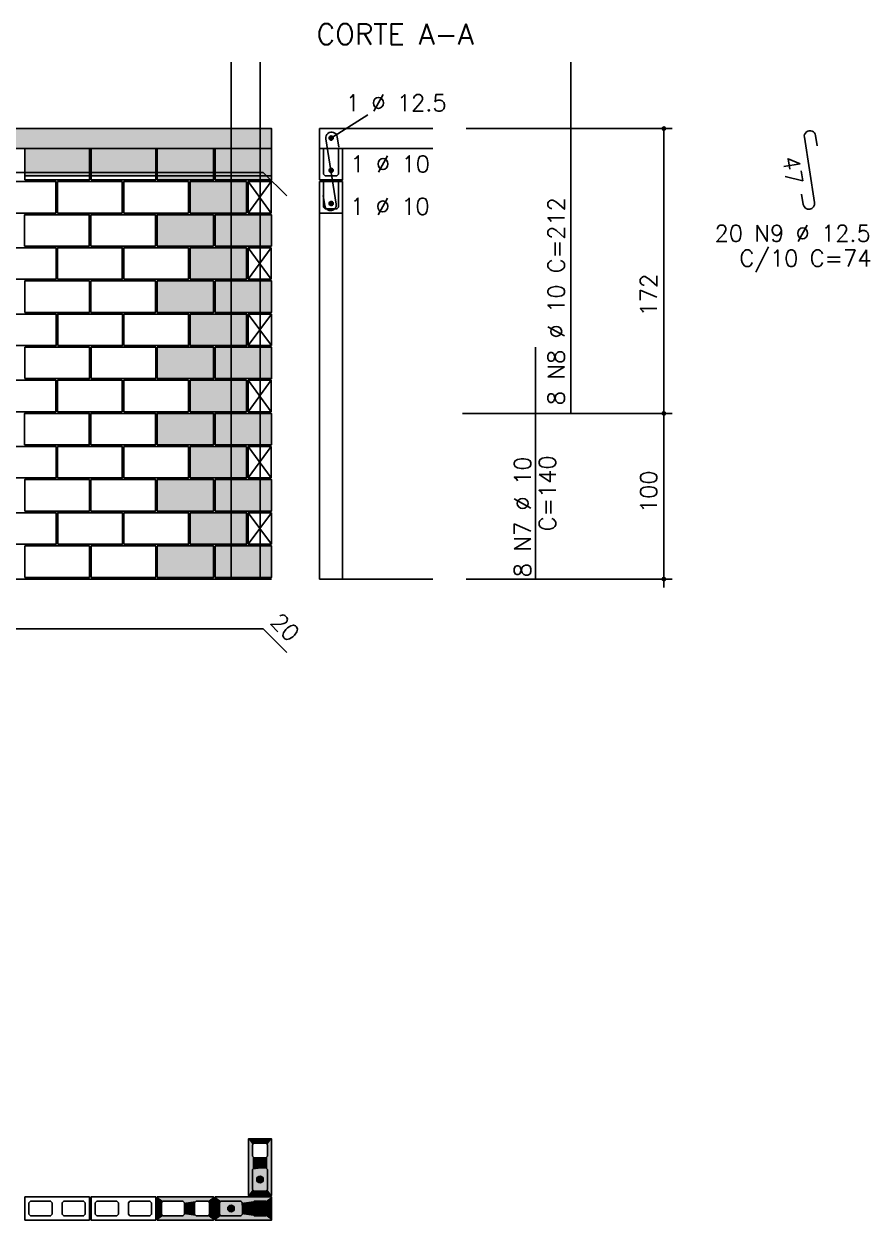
# Model space of a CAD drawing. Extents: x -2 to 121, y -2 to 61.
# Drawn here: x 80.8 to 91.02, y 21.27 to 35.72 of the extents above; entities that cross this region are included whole.
import ezdxf

# ---------------------------------------------------------------- set-up
doc = ezdxf.new("R2010")
doc.units = 0
doc.header["$MEASUREMENT"] = 0
for name, color, linetype in [('PENA_01', 1, 'CONTINUOUS'), ('PENA_02', 2, 'CONTINUOUS'), ('PENA_03', 3, 'CONTINUOUS'), ('PENA_05', 5, 'CONTINUOUS'), ('PENA_09', 254, 'CONTINUOUS'), ('PENA_11', 252, 'CONTINUOUS'), ('PENA_21', 100, 'CONTINUOUS')]:
    doc.layers.add(name, color=color, linetype=linetype)
doc.styles.get("Standard").update_dxf_attribs({"font": 'ROMANS.SHX'})

msp = doc.modelspace()

# ---------------------------------------------------------------- linework, layer by layer
at = {"layer": 'PENA_01', "linetype": 'Continuous'}
for p, q in [((84.515557, 34.341124), (84.954371, 34.618959)), ((80.811096, 33.883397), (81.591096, 33.883397)), ((81.611096, 33.883397), (82.391096, 33.883397)), ((82.411096, 33.883397), (83.091096, 33.883397)), ((83.111096, 33.883397), (83.791096, 33.883397))]:
    msp.add_line(p, q, dxfattribs=at)
for points in [[(83.561096, 22.181295), (83.561096, 22.041295), (83.581096, 22.021295), (83.721096, 22.021295), (83.741096, 22.041295), (83.741096, 22.181295), (83.721096, 22.201295), (83.581096, 22.201295), (83.561096, 22.181295)], [(83.561096, 21.881295), (83.561096, 21.641295), (83.581096, 21.621295), (83.721096, 21.621295), (83.741096, 21.641295), (83.741096, 21.881295), (83.721096, 21.901295), (83.581096, 21.901295), (83.561096, 21.881295)], [(81.141096, 21.481295), (81.121096, 21.501295), (80.881096, 21.501295), (80.861096, 21.481295), (80.861096, 21.341295), (80.881096, 21.321295), (81.121096, 21.321295), (81.141096, 21.341295), (81.141096, 21.481295)], [(81.541096, 21.481295), (81.521096, 21.501295), (81.281096, 21.501295), (81.261096, 21.481295), (81.261096, 21.341295), (81.281096, 21.321295), (81.521096, 21.321295), (81.541096, 21.341295), (81.541096, 21.481295)], [(81.941096, 21.481295), (81.921096, 21.501295), (81.681096, 21.501295), (81.661096, 21.481295), (81.661096, 21.341295), (81.681096, 21.321295), (81.921096, 21.321295), (81.941096, 21.341295), (81.941096, 21.481295)], [(82.341096, 21.481295), (82.321096, 21.501295), (82.081096, 21.501295), (82.061096, 21.481295), (82.061096, 21.341295), (82.081096, 21.321295), (82.321096, 21.321295), (82.341096, 21.341295), (82.341096, 21.481295)], [(82.721096, 21.501295), (82.481096, 21.501295), (82.461096, 21.481295), (82.461096, 21.341295), (82.481096, 21.321295), (82.721096, 21.321295), (82.741096, 21.341295), (82.741096, 21.481295), (82.721096, 21.501295)], [(83.021096, 21.501295), (82.881096, 21.501295), (82.861096, 21.481295), (82.861096, 21.341295), (82.881096, 21.321295), (83.021096, 21.321295), (83.041096, 21.341295), (83.041096, 21.481295), (83.021096, 21.501295)], [(83.421096, 21.501295), (83.181096, 21.501295), (83.161096, 21.481295), (83.161096, 21.341295), (83.181096, 21.321295), (83.421096, 21.321295), (83.441096, 21.341295), (83.441096, 21.481295), (83.421096, 21.501295)], [(83.721096, 21.501295), (83.581096, 21.501295), (83.561096, 21.481295), (83.561096, 21.341295), (83.581096, 21.321295), (83.721096, 21.321295), (83.741096, 21.341295), (83.741096, 21.481295), (83.721096, 21.501295)]]:
    msp.add_lwpolyline(points, dxfattribs=at)
at = {"layer": 'PENA_02', "linetype": 'Continuous'}
for p, q in [((83.786424, 33.813397), (83.506424, 33.813397)), ((83.506424, 33.813397), (83.506424, 33.433397)), ((83.786424, 33.433397), (83.786424, 33.813397)), ((83.506424, 33.433397), (83.786424, 33.433397)), ((83.78749, 33.013397), (83.50749, 33.013397)), ((83.50749, 33.013397), (83.50749, 32.633397)), ((83.78749, 32.633397), (83.78749, 33.013397)), ((83.50749, 32.633397), (83.78749, 32.633397)), ((83.788556, 32.213397), (83.508556, 32.213397)), ((83.508556, 32.213397), (83.508556, 31.833397)), ((83.788556, 31.833397), (83.788556, 32.213397)), ((83.508556, 31.833397), (83.788556, 31.833397)), ((83.786424, 31.413397), (83.506424, 31.413397)), ((83.506424, 31.413397), (83.506424, 31.033397)), ((83.786424, 31.033397), (83.786424, 31.413397)), ((83.506424, 31.033397), (83.786424, 31.033397)), ((83.78749, 30.613397), (83.50749, 30.613397)), ((83.50749, 30.613397), (83.50749, 30.233397)), ((83.78749, 30.233397), (83.78749, 30.613397)), ((83.50749, 30.233397), (83.78749, 30.233397)), ((83.788556, 29.813397), (83.508556, 29.813397)), ((83.508556, 29.813397), (83.508556, 29.433397)), ((83.788556, 29.433397), (83.788556, 29.813397)), ((83.508556, 29.433397), (83.788556, 29.433397)), ((72.611096, 29.013397), (83.791096, 29.013397))]:
    msp.add_line(p, q, dxfattribs=at)
for points in [[(72.611096, 34.213397), (72.611096, 34.453397), (83.791096, 34.453397), (83.791096, 34.213397), (72.611096, 34.213397)], [(80.811096, 33.833397), (81.591096, 33.833397), (81.591096, 34.213397), (80.811096, 34.213397), (80.811096, 33.833397)], [(81.611096, 33.833397), (82.391096, 33.833397), (82.391096, 34.213397), (81.611096, 34.213397), (81.611096, 33.833397)], [(82.411096, 33.833397), (83.091096, 33.833397), (83.091096, 34.213397), (82.411096, 34.213397), (82.411096, 33.833397)], [(83.111096, 33.833397), (83.791096, 33.833397), (83.791096, 34.213397), (83.111096, 34.213397), (83.111096, 33.833397)], [(80.406424, 33.433397), (81.186424, 33.433397), (81.186424, 33.813397), (80.406424, 33.813397), (80.406424, 33.433397)], [(81.206424, 33.433397), (81.986424, 33.433397), (81.986424, 33.813397), (81.206424, 33.813397), (81.206424, 33.433397)], [(82.006424, 33.433397), (82.786424, 33.433397), (82.786424, 33.813397), (82.006424, 33.813397), (82.006424, 33.433397)], [(82.80749, 33.433397), (83.48749, 33.433397), (83.48749, 33.813397), (82.80749, 33.813397), (82.80749, 33.433397)], [(80.808963, 33.033397), (81.588963, 33.033397), (81.588963, 33.413397), (80.808963, 33.413397), (80.808963, 33.033397)], [(81.608963, 33.033397), (82.388963, 33.033397), (82.388963, 33.413397), (81.608963, 33.413397), (81.608963, 33.033397)], [(82.408963, 33.033397), (83.088963, 33.033397), (83.088963, 33.413397), (82.408963, 33.413397), (82.408963, 33.033397)], [(83.108963, 33.033397), (83.788963, 33.033397), (83.788963, 33.413397), (83.108963, 33.413397), (83.108963, 33.033397)], [(80.40749, 32.633397), (81.18749, 32.633397), (81.18749, 33.013397), (80.40749, 33.013397), (80.40749, 32.633397)], [(81.20749, 32.633397), (81.98749, 32.633397), (81.98749, 33.013397), (81.20749, 33.013397), (81.20749, 32.633397)], [(82.00749, 32.633397), (82.78749, 32.633397), (82.78749, 33.013397), (82.00749, 33.013397), (82.00749, 32.633397)], [(82.80749, 32.633397), (83.48749, 32.633397), (83.48749, 33.013397), (82.80749, 33.013397), (82.80749, 32.633397)], [(80.81003, 32.233397), (81.59003, 32.233397), (81.59003, 32.613397), (80.81003, 32.613397), (80.81003, 32.233397)], [(81.61003, 32.233397), (82.39003, 32.233397), (82.39003, 32.613397), (81.61003, 32.613397), (81.61003, 32.233397)], [(82.41003, 32.233397), (83.09003, 32.233397), (83.09003, 32.613397), (82.41003, 32.613397), (82.41003, 32.233397)], [(83.11003, 32.233397), (83.79003, 32.233397), (83.79003, 32.613397), (83.11003, 32.613397), (83.11003, 32.233397)], [(80.408556, 31.833397), (81.188556, 31.833397), (81.188556, 32.213397), (80.408556, 32.213397), (80.408556, 31.833397)], [(81.208556, 31.833397), (81.988556, 31.833397), (81.988556, 32.213397), (81.208556, 32.213397), (81.208556, 31.833397)], [(82.008556, 31.833397), (82.788556, 31.833397), (82.788556, 32.213397), (82.008556, 32.213397), (82.008556, 31.833397)], [(82.808556, 31.833397), (83.488556, 31.833397), (83.488556, 32.213397), (82.808556, 32.213397), (82.808556, 31.833397)], [(80.811096, 31.433397), (81.591096, 31.433397), (81.591096, 31.813397), (80.811096, 31.813397), (80.811096, 31.433397)], [(81.611096, 31.433397), (82.391096, 31.433397), (82.391096, 31.813397), (81.611096, 31.813397), (81.611096, 31.433397)], [(82.411096, 31.433397), (83.091096, 31.433397), (83.091096, 31.813397), (82.411096, 31.813397), (82.411096, 31.433397)], [(83.111096, 31.433397), (83.791096, 31.433397), (83.791096, 31.813397), (83.111096, 31.813397), (83.111096, 31.433397)], [(80.406424, 31.033397), (81.186424, 31.033397), (81.186424, 31.413397), (80.406424, 31.413397), (80.406424, 31.033397)], [(81.206424, 31.033397), (81.986424, 31.033397), (81.986424, 31.413397), (81.206424, 31.413397), (81.206424, 31.033397)], [(82.006424, 31.033397), (82.786424, 31.033397), (82.786424, 31.413397), (82.006424, 31.413397), (82.006424, 31.033397)], [(82.806424, 31.033397), (83.486424, 31.033397), (83.486424, 31.413397), (82.806424, 31.413397), (82.806424, 31.033397)], [(80.808963, 30.633397), (81.588963, 30.633397), (81.588963, 31.013397), (80.808963, 31.013397), (80.808963, 30.633397)], [(81.608963, 30.633397), (82.388963, 30.633397), (82.388963, 31.013397), (81.608963, 31.013397), (81.608963, 30.633397)], [(82.408963, 30.633397), (83.088963, 30.633397), (83.088963, 31.013397), (82.408963, 31.013397), (82.408963, 30.633397)], [(83.108963, 30.633397), (83.788963, 30.633397), (83.788963, 31.013397), (83.108963, 31.013397), (83.108963, 30.633397)], [(80.40749, 30.233397), (81.18749, 30.233397), (81.18749, 30.613397), (80.40749, 30.613397), (80.40749, 30.233397)], [(81.20749, 30.233397), (81.98749, 30.233397), (81.98749, 30.613397), (81.20749, 30.613397), (81.20749, 30.233397)], [(82.00749, 30.233397), (82.78749, 30.233397), (82.78749, 30.613397), (82.00749, 30.613397), (82.00749, 30.233397)], [(82.80749, 30.233397), (83.48749, 30.233397), (83.48749, 30.613397), (82.80749, 30.613397), (82.80749, 30.233397)], [(80.81003, 29.833397), (81.59003, 29.833397), (81.59003, 30.213397), (80.81003, 30.213397), (80.81003, 29.833397)], [(81.61003, 29.833397), (82.39003, 29.833397), (82.39003, 30.213397), (81.61003, 30.213397), (81.61003, 29.833397)], [(82.41003, 29.833397), (83.09003, 29.833397), (83.09003, 30.213397), (82.41003, 30.213397), (82.41003, 29.833397)], [(83.11003, 29.833397), (83.79003, 29.833397), (83.79003, 30.213397), (83.11003, 30.213397), (83.11003, 29.833397)], [(80.408556, 29.433397), (81.188556, 29.433397), (81.188556, 29.813397), (80.408556, 29.813397), (80.408556, 29.433397)], [(81.208556, 29.433397), (81.988556, 29.433397), (81.988556, 29.813397), (81.208556, 29.813397), (81.208556, 29.433397)], [(82.008556, 29.433397), (82.788556, 29.433397), (82.788556, 29.813397), (82.008556, 29.813397), (82.008556, 29.433397)], [(82.808556, 29.433397), (83.488556, 29.433397), (83.488556, 29.813397), (82.808556, 29.813397), (82.808556, 29.433397)], [(80.811096, 29.033397), (81.591096, 29.033397), (81.591096, 29.413397), (80.811096, 29.413397), (80.811096, 29.033397)], [(81.611096, 29.033397), (82.391096, 29.033397), (82.391096, 29.413397), (81.611096, 29.413397), (81.611096, 29.033397)], [(82.411096, 29.033397), (83.091096, 29.033397), (83.091096, 29.413397), (82.411096, 29.413397), (82.411096, 29.033397)], [(83.11003, 29.033397), (83.79003, 29.033397), (83.79003, 29.413397), (83.11003, 29.413397), (83.11003, 29.033397)], [(83.511096, 22.251295), (83.511096, 21.571295), (83.791096, 21.571295), (83.791096, 22.251295), (83.511096, 22.251295)], [(81.591096, 21.551295), (80.811096, 21.551295), (80.811096, 21.271295), (81.591096, 21.271295), (81.591096, 21.551295)], [(82.391096, 21.551295), (81.611096, 21.551295), (81.611096, 21.271295), (82.391096, 21.271295), (82.391096, 21.551295)], [(83.091096, 21.551295), (82.411096, 21.551295), (82.411096, 21.271295), (83.091096, 21.271295), (83.091096, 21.551295)], [(83.791096, 21.551295), (83.111096, 21.551295), (83.111096, 21.271295), (83.791096, 21.271295), (83.791096, 21.551295)]]:
    msp.add_lwpolyline(points, dxfattribs=at)
for centre, radius in [((88.529017, 34.453397), 0.02), ((88.529017, 34.453397), 0.01), ((88.529017, 31.013397), 0.02), ((88.529017, 31.013397), 0.01), ((88.529017, 29.013397), 0.02), ((88.529017, 29.013397), 0.01)]:
    msp.add_circle(centre, radius, dxfattribs=at)
at = {"layer": 'PENA_03', "linetype": 'Continuous'}
for p, q in [((84.369022, 34.453397), (84.369022, 33.833397)), ((84.369022, 34.453397), (85.739701, 34.453397)), ((86.139701, 34.453397), (88.629017, 34.453397)), ((88.529017, 28.912865), (88.529017, 34.453397)), ((84.369022, 34.213397), (85.739701, 34.213397)), ((83.506424, 33.433397), (83.786424, 33.813397)), ((83.786424, 33.433397), (83.506424, 33.813397)), ((84.649022, 33.813397), (84.369022, 33.813397)), ((84.369022, 33.813397), (84.369022, 33.433397)), ((84.369022, 33.433397), (84.369022, 29.013397)), ((84.649022, 33.433397), (84.649022, 29.013397)), ((83.50749, 32.633397), (83.78749, 33.013397)), ((83.78749, 32.633397), (83.50749, 33.013397)), ((83.508556, 31.833397), (83.788556, 32.213397)), ((83.788556, 31.833397), (83.508556, 32.213397)), ((83.506424, 31.033397), (83.786424, 31.413397)), ((83.786424, 31.033397), (83.506424, 31.413397)), ((86.09777, 31.013397), (88.629017, 31.013397)), ((83.50749, 30.233397), (83.78749, 30.613397)), ((83.78749, 30.233397), (83.50749, 30.613397)), ((83.508556, 29.433397), (83.788556, 29.813397)), ((83.788556, 29.433397), (83.508556, 29.813397)), ((84.369022, 29.013397), (85.739701, 29.013397)), ((86.139701, 29.013397), (88.629017, 29.013397))]:
    msp.add_line(p, q, dxfattribs=at)
for points in [[(84.535618, 34.339017), (84.533456, 34.349186), (84.527346, 34.357596), (84.518343, 34.362794), (84.508005, 34.36388), (84.498118, 34.360668), (84.490392, 34.353712), (84.486164, 34.344215), (84.486164, 34.333819), (84.490392, 34.324323), (84.498118, 34.317367), (84.508005, 34.314154), (84.518343, 34.315241), (84.527346, 34.320439), (84.533456, 34.328849), (84.535618, 34.339017)], [(84.369022, 33.833397), (84.649022, 33.833397), (84.649022, 34.213397)], [(84.599022, 34.213397), (84.599022, 33.903397), (84.579022, 33.883397), (84.439022, 33.883397), (84.419022, 33.903397), (84.419022, 34.213397)], [(84.535618, 33.948397), (84.533456, 33.958566), (84.527346, 33.966976), (84.518343, 33.972174), (84.508005, 33.97326), (84.498118, 33.970048), (84.490392, 33.963092), (84.486164, 33.953595), (84.486164, 33.9432), (84.490392, 33.933703), (84.498118, 33.926747), (84.508005, 33.923534), (84.518343, 33.924621), (84.527346, 33.929819), (84.533456, 33.938229), (84.535618, 33.948397)], [(84.369022, 33.433397), (84.649022, 33.433397), (84.649022, 33.813397)], [(84.599022, 33.813397), (84.599022, 33.503397), (84.579022, 33.483397), (84.439022, 33.483397), (84.419022, 33.503397), (84.419022, 33.813397)], [(84.535618, 33.548397), (84.533456, 33.558566), (84.527346, 33.566976), (84.518343, 33.572174), (84.508005, 33.57326), (84.498118, 33.570048), (84.490392, 33.563092), (84.486164, 33.553595), (84.486164, 33.5432), (84.490392, 33.533703), (84.498118, 33.526747), (84.508005, 33.523534), (84.518343, 33.524621), (84.527346, 33.529819), (84.533456, 33.538229), (84.535618, 33.548397)], [(83.721096, 21.901295), (83.741096, 21.881295), (83.741096, 21.641295), (83.721096, 21.621295), (83.581096, 21.621295), (83.561096, 21.641295), (83.561096, 21.881295), (83.581096, 21.901295), (83.721096, 21.901295)], [(83.441096, 21.341295), (83.421096, 21.321295), (83.181096, 21.321295), (83.161096, 21.341295), (83.161096, 21.481295), (83.181096, 21.501295), (83.421096, 21.501295), (83.441096, 21.481295), (83.441096, 21.341295)], [(83.721096, 21.501295), (83.741096, 21.481295), (83.741096, 21.341295), (83.721096, 21.321295), (83.581096, 21.321295), (83.561096, 21.341295), (83.561096, 21.481295), (83.581096, 21.501295), (83.721096, 21.501295)]]:
    msp.add_lwpolyline(points, dxfattribs=at)
for centre, radius in [((84.510618, 33.948397), 0.025), ((84.510618, 33.548397), 0.025), ((83.651096, 21.761295), 0.04), ((83.301096, 21.411295), 0.04), ((83.651096, 21.411295), 0.04)]:
    msp.add_circle(centre, radius, dxfattribs=at)
for points in [[(84.535618, 34.339017), (84.490392, 34.353712), (84.486164, 34.344215)], [(84.535618, 34.339017), (84.486164, 34.344215), (84.486164, 34.333819)], [(84.535618, 34.339017), (84.486164, 34.333819), (84.490392, 34.324323)], [(84.535618, 34.339017), (84.498118, 34.360668), (84.490392, 34.353712)], [(84.535618, 34.339017), (84.490392, 34.324323), (84.498118, 34.317367)], [(84.535618, 34.339017), (84.508005, 34.36388), (84.498118, 34.360668)], [(84.535618, 34.339017), (84.498118, 34.317367), (84.508005, 34.314154)], [(84.535618, 34.339017), (84.518343, 34.362794), (84.508005, 34.36388)], [(84.535618, 34.339017), (84.508005, 34.314154), (84.518343, 34.315241)], [(84.535618, 34.339017), (84.527346, 34.357596), (84.518343, 34.362794)], [(84.535618, 34.339017), (84.518343, 34.315241), (84.527346, 34.320439)], [(84.535618, 34.339017), (84.533456, 34.349186), (84.527346, 34.357596)], [(84.535618, 34.339017), (84.527346, 34.320439), (84.533456, 34.328849)], [(84.535618, 34.339017), (84.533456, 34.328849), (84.535618, 34.339017)], [(84.535618, 33.948397), (84.490392, 33.963092), (84.486164, 33.953595)], [(84.535618, 33.948397), (84.486164, 33.953595), (84.486164, 33.9432)], [(84.535618, 33.948397), (84.486164, 33.9432), (84.490392, 33.933703)], [(84.535618, 33.948397), (84.498118, 33.970048), (84.487125, 33.956948)], [(84.535618, 33.948397), (84.487125, 33.956948), (84.487125, 33.939847)], [(84.535618, 33.948397), (84.487125, 33.939847), (84.498118, 33.926747)], [(84.535618, 33.948397), (84.498118, 33.970048), (84.490392, 33.963092)], [(84.535618, 33.948397), (84.490392, 33.933703), (84.498118, 33.926747)], [(84.535618, 33.948397), (84.508005, 33.97326), (84.498118, 33.970048)], [(84.535618, 33.948397), (84.514959, 33.973018), (84.498118, 33.970048)], [(84.535618, 33.948397), (84.498118, 33.926747), (84.514959, 33.923777)], [(84.535618, 33.948397), (84.498118, 33.926747), (84.508005, 33.923534)], [(84.535618, 33.948397), (84.518343, 33.972174), (84.508005, 33.97326)], [(84.535618, 33.948397), (84.508005, 33.923534), (84.518343, 33.924621)], [(84.535618, 33.948397), (84.529769, 33.964467), (84.514959, 33.973018)], [(84.535618, 33.948397), (84.514959, 33.923777), (84.529769, 33.932328)], [(84.535618, 33.948397), (84.527346, 33.966976), (84.518343, 33.972174)], [(84.535618, 33.948397), (84.518343, 33.924621), (84.527346, 33.929819)], [(84.535618, 33.948397), (84.533456, 33.958566), (84.527346, 33.966976)], [(84.535618, 33.948397), (84.527346, 33.929819), (84.533456, 33.938229)], [(84.535618, 33.948397), (84.529769, 33.932328), (84.535618, 33.948397)], [(84.535618, 33.948397), (84.533456, 33.938229), (84.535618, 33.948397)], [(84.535618, 33.548397), (84.490392, 33.563092), (84.486164, 33.553595)], [(84.535618, 33.548397), (84.486164, 33.553595), (84.486164, 33.5432)], [(84.535618, 33.548397), (84.486164, 33.5432), (84.490392, 33.533703)], [(84.535618, 33.548397), (84.498118, 33.570048), (84.487125, 33.556948)], [(84.535618, 33.548397), (84.487125, 33.556948), (84.487125, 33.539847)], [(84.535618, 33.548397), (84.487125, 33.539847), (84.498118, 33.526747)], [(84.535618, 33.548397), (84.498118, 33.570048), (84.490392, 33.563092)], [(84.535618, 33.548397), (84.490392, 33.533703), (84.498118, 33.526747)], [(84.535618, 33.548397), (84.508005, 33.57326), (84.498118, 33.570048)], [(84.535618, 33.548397), (84.514959, 33.573018), (84.498118, 33.570048)], [(84.535618, 33.548397), (84.498118, 33.526747), (84.514959, 33.523777)], [(84.535618, 33.548397), (84.498118, 33.526747), (84.508005, 33.523534)], [(84.535618, 33.548397), (84.518343, 33.572174), (84.508005, 33.57326)], [(84.535618, 33.548397), (84.508005, 33.523534), (84.518343, 33.524621)], [(84.535618, 33.548397), (84.529769, 33.564467), (84.514959, 33.573018)], [(84.535618, 33.548397), (84.514959, 33.523777), (84.529769, 33.532328)], [(84.535618, 33.548397), (84.527346, 33.566976), (84.518343, 33.572174)], [(84.535618, 33.548397), (84.518343, 33.524621), (84.527346, 33.529819)], [(84.535618, 33.548397), (84.533456, 33.558566), (84.527346, 33.566976)], [(84.535618, 33.548397), (84.527346, 33.529819), (84.533456, 33.538229)], [(84.535618, 33.548397), (84.529769, 33.532328), (84.535618, 33.548397)], [(84.535618, 33.548397), (84.533456, 33.538229), (84.535618, 33.548397)], [(83.691096, 21.761295), (83.631096, 21.795936), (83.613508, 21.774976)], [(83.691096, 21.761295), (83.613508, 21.774976), (83.613508, 21.747615)], [(83.691096, 21.761295), (83.613508, 21.747615), (83.631096, 21.726654)], [(83.691096, 21.761295), (83.658042, 21.800688), (83.631096, 21.795936)], [(83.691096, 21.761295), (83.631096, 21.726654), (83.658042, 21.721903)], [(83.691096, 21.761295), (83.681738, 21.787007), (83.658042, 21.800688)], [(83.691096, 21.761295), (83.658042, 21.721903), (83.681738, 21.735584)], [(83.691096, 21.761295), (83.681738, 21.735584), (83.691096, 21.761295)], [(83.341096, 21.411295), (83.281096, 21.445936), (83.263508, 21.424976)], [(83.341096, 21.411295), (83.263508, 21.424976), (83.263508, 21.397615)], [(83.341096, 21.411295), (83.263508, 21.397615), (83.281096, 21.376654)], [(83.341096, 21.411295), (83.308042, 21.450688), (83.281096, 21.445936)], [(83.341096, 21.411295), (83.281096, 21.376654), (83.308042, 21.371903)], [(83.341096, 21.411295), (83.331738, 21.437007), (83.308042, 21.450688)], [(83.341096, 21.411295), (83.308042, 21.371903), (83.331738, 21.385584)], [(83.341096, 21.411295), (83.331738, 21.385584), (83.341096, 21.411295)], [(83.691096, 21.411295), (83.631096, 21.445936), (83.613508, 21.424976)], [(83.691096, 21.411295), (83.613508, 21.424976), (83.613508, 21.397615)], [(83.691096, 21.411295), (83.613508, 21.397615), (83.631096, 21.376654)], [(83.691096, 21.411295), (83.658042, 21.450688), (83.631096, 21.445936)], [(83.691096, 21.411295), (83.631096, 21.376654), (83.658042, 21.371903)], [(83.691096, 21.411295), (83.681738, 21.437007), (83.658042, 21.450688)], [(83.691096, 21.411295), (83.658042, 21.371903), (83.681738, 21.385584)], [(83.691096, 21.411295), (83.681738, 21.385584), (83.691096, 21.411295)]]:
    msp.add_solid(points, dxfattribs=at)
at = {"layer": 'PENA_05', "linetype": 'Continuous'}
for p, q in [((87.405266, 31.010475), (87.405266, 35.253397)), ((84.44738, 34.330494), (84.570421, 33.541347)), ((84.60299, 34.228245), (84.583733, 34.351753)), ((90.225083, 34.348174), (90.348123, 33.559027)), ((90.380692, 34.245926), (90.361436, 34.369434)), ((83.691096, 33.923397), (72.711096, 33.923397)), ((83.973939, 33.640555), (83.691096, 33.923397)), ((90.211771, 33.537768), (90.192514, 33.661275)), ((84.434068, 33.520087), (84.414812, 33.643595)), ((86.979342, 29.013397), (86.979342, 31.813397)), ((83.691096, 28.409807), (72.711096, 28.409807)), ((83.973939, 28.126964), (83.691096, 28.409807))]:
    msp.add_line(p, q, dxfattribs=at)
for points in [[(83.301096, 35.253397), (83.301096, 29.013397)], [(83.651096, 35.253397), (83.651096, 29.013397)]]:
    msp.add_lwpolyline(points, dxfattribs=at)
for centre, start, end in [((84.515557, 34.341124), 8.861971, 188.861971), ((90.293259, 34.358804), 8.861971, 188.861971), ((84.502245, 33.530717), 188.861971, 8.861971), ((90.279947, 33.548397), 188.861971, 8.861971)]:
    msp.add_arc(centre, 0.069, start, end, dxfattribs=at)
at = {"layer": 'PENA_09', "linetype": 'Continuous'}
for points in [[(80.811096, 33.883397), (81.591096, 33.883397), (81.591096, 34.213397), (80.811096, 34.213397), (80.811096, 33.883397)], [(81.611096, 33.883397), (82.391096, 33.883397), (82.391096, 34.213397), (81.611096, 34.213397), (81.611096, 33.883397)], [(82.411096, 33.883397), (83.091096, 33.883397), (83.091096, 34.213397), (82.411096, 34.213397), (82.411096, 33.883397)], [(83.111096, 33.883397), (83.791096, 33.883397), (83.791096, 34.213397), (83.111096, 34.213397), (83.111096, 33.883397)]]:
    msp.add_lwpolyline(points, dxfattribs=at)
for points in [[(80.811096, 33.883397), (81.591096, 33.883397), (81.591096, 34.213397)], [(80.811096, 33.883397), (81.591096, 34.213397), (80.811096, 34.213397)], [(80.811096, 33.883397), (80.811096, 34.213397), (80.811096, 33.883397)], [(81.611096, 33.883397), (82.391096, 33.883397), (82.391096, 34.213397)], [(81.611096, 33.883397), (82.391096, 34.213397), (81.611096, 34.213397)], [(81.611096, 33.883397), (81.611096, 34.213397), (81.611096, 33.883397)], [(82.411096, 33.883397), (83.091096, 33.883397), (83.091096, 34.213397)], [(82.411096, 33.883397), (83.091096, 34.213397), (82.411096, 34.213397)], [(82.411096, 33.883397), (82.411096, 34.213397), (82.411096, 33.883397)], [(83.111096, 33.883397), (83.791096, 33.883397), (83.791096, 34.213397)], [(83.111096, 33.883397), (83.791096, 34.213397), (83.111096, 34.213397)], [(83.111096, 33.883397), (83.111096, 34.213397), (83.111096, 33.883397)]]:
    msp.add_solid(points, dxfattribs=at)
at = {"layer": 'PENA_11', "linetype": 'Continuous'}
for points in [[(72.611096, 34.213397), (72.611096, 34.453397), (83.791096, 34.453397)], [(72.611096, 34.213397), (83.791096, 34.453397), (83.791096, 34.213397)], [(72.611096, 34.213397), (83.791096, 34.213397), (72.611096, 34.213397)], [(83.721096, 21.901295), (83.581096, 21.621295), (83.561096, 21.641295)], [(83.721096, 21.901295), (83.561096, 21.641295), (83.561096, 21.881295)], [(83.721096, 21.901295), (83.561096, 21.881295), (83.581096, 21.901295)], [(83.721096, 21.901295), (83.721096, 21.621295), (83.581096, 21.621295)], [(83.721096, 21.901295), (83.581096, 21.901295), (83.721096, 21.901295)], [(83.721096, 21.901295), (83.741096, 21.881295), (83.741096, 21.641295)], [(83.721096, 21.901295), (83.741096, 21.641295), (83.721096, 21.621295)], [(83.441096, 21.341295), (83.161096, 21.481295), (83.181096, 21.501295)], [(83.441096, 21.341295), (83.161096, 21.341295), (83.161096, 21.481295)], [(83.441096, 21.341295), (83.181096, 21.501295), (83.421096, 21.501295)], [(83.441096, 21.341295), (83.421096, 21.501295), (83.441096, 21.481295)], [(83.441096, 21.341295), (83.441096, 21.481295), (83.441096, 21.341295)], [(83.721096, 21.501295), (83.581096, 21.321295), (83.561096, 21.341295)], [(83.721096, 21.501295), (83.561096, 21.341295), (83.561096, 21.481295)], [(83.721096, 21.501295), (83.561096, 21.481295), (83.581096, 21.501295)], [(83.721096, 21.501295), (83.721096, 21.321295), (83.581096, 21.321295)], [(83.721096, 21.501295), (83.581096, 21.501295), (83.721096, 21.501295)], [(83.721096, 21.501295), (83.741096, 21.481295), (83.741096, 21.341295)], [(83.721096, 21.501295), (83.741096, 21.341295), (83.721096, 21.321295)], [(83.441096, 21.341295), (83.181096, 21.321295), (83.161096, 21.341295)], [(83.441096, 21.341295), (83.421096, 21.321295), (83.181096, 21.321295)]]:
    msp.add_solid(points, dxfattribs=at)
at = {"layer": 'PENA_21', "linetype": 'Continuous'}
for points in [[(82.411096, 33.833397), (83.091096, 33.833397), (83.091096, 33.883397), (82.411096, 33.883397), (82.411096, 33.833397)], [(82.80749, 33.433397), (83.48749, 33.433397), (83.48749, 33.813397), (82.80749, 33.813397), (82.80749, 33.433397)], [(83.111096, 33.833397), (83.791096, 33.833397), (83.791096, 33.883397), (83.111096, 33.883397), (83.111096, 33.833397)], [(82.408963, 33.033397), (83.088963, 33.033397), (83.088963, 33.413397), (82.408963, 33.413397), (82.408963, 33.033397)], [(83.108963, 33.033397), (83.788963, 33.033397), (83.788963, 33.413397), (83.108963, 33.413397), (83.108963, 33.033397)], [(82.80749, 32.633397), (83.48749, 32.633397), (83.48749, 33.013397), (82.80749, 33.013397), (82.80749, 32.633397)], [(82.41003, 32.233397), (83.09003, 32.233397), (83.09003, 32.613397), (82.41003, 32.613397), (82.41003, 32.233397)], [(83.11003, 32.233397), (83.79003, 32.233397), (83.79003, 32.613397), (83.11003, 32.613397), (83.11003, 32.233397)], [(82.808556, 31.833397), (83.488556, 31.833397), (83.488556, 32.213397), (82.808556, 32.213397), (82.808556, 31.833397)], [(82.411096, 31.433397), (83.091096, 31.433397), (83.091096, 31.813397), (82.411096, 31.813397), (82.411096, 31.433397)], [(83.111096, 31.433397), (83.791096, 31.433397), (83.791096, 31.813397), (83.111096, 31.813397), (83.111096, 31.433397)], [(82.806424, 31.033397), (83.486424, 31.033397), (83.486424, 31.413397), (82.806424, 31.413397), (82.806424, 31.033397)], [(82.408963, 30.633397), (83.088963, 30.633397), (83.088963, 31.013397), (82.408963, 31.013397), (82.408963, 30.633397)], [(83.108963, 30.633397), (83.788963, 30.633397), (83.788963, 31.013397), (83.108963, 31.013397), (83.108963, 30.633397)], [(82.80749, 30.233397), (83.48749, 30.233397), (83.48749, 30.613397), (82.80749, 30.613397), (82.80749, 30.233397)], [(82.41003, 29.833397), (83.09003, 29.833397), (83.09003, 30.213397), (82.41003, 30.213397), (82.41003, 29.833397)], [(83.11003, 29.833397), (83.79003, 29.833397), (83.79003, 30.213397), (83.11003, 30.213397), (83.11003, 29.833397)], [(82.808556, 29.433397), (83.488556, 29.433397), (83.488556, 29.813397), (82.808556, 29.813397), (82.808556, 29.433397)], [(82.411096, 29.033397), (83.091096, 29.033397), (83.091096, 29.413397), (82.411096, 29.413397), (82.411096, 29.033397)], [(83.11003, 29.033397), (83.79003, 29.033397), (83.79003, 29.413397), (83.11003, 29.413397), (83.11003, 29.033397)], [(83.651096, 22.251295), (83.651096, 22.201295), (83.581096, 22.201295), (83.561096, 22.181295), (83.561096, 22.041295), (83.581096, 22.021295), (83.651096, 22.021295), (83.651096, 21.901295), (83.581096, 21.901295), (83.561096, 21.881295), (83.561096, 21.641295), (83.581096, 21.621295), (83.651096, 21.621295), (83.651096, 21.571295), (83.511096, 21.571295), (83.511096, 22.251295), (83.651096, 22.251295)], [(83.651096, 22.251295), (83.651096, 22.201295), (83.721096, 22.201295), (83.741096, 22.181295), (83.741096, 22.041295), (83.721096, 22.021295), (83.651096, 22.021295), (83.651096, 21.901295), (83.721096, 21.901295), (83.741096, 21.881295), (83.741096, 21.641295), (83.721096, 21.621295), (83.651096, 21.621295), (83.651096, 21.571295), (83.791096, 21.571295), (83.791096, 22.251295), (83.651096, 22.251295)], [(83.091096, 21.411295), (83.041096, 21.411295), (83.041096, 21.481295), (83.021096, 21.501295), (82.881096, 21.501295), (82.861096, 21.481295), (82.861096, 21.411295), (82.741096, 21.411295), (82.741096, 21.481295), (82.721096, 21.501295), (82.481096, 21.501295), (82.461096, 21.481295), (82.461096, 21.411295), (82.411096, 21.411295), (82.411096, 21.551295), (83.091096, 21.551295), (83.091096, 21.411295)], [(83.791096, 21.411295), (83.741096, 21.411295), (83.741096, 21.481295), (83.721096, 21.501295), (83.581096, 21.501295), (83.561096, 21.481295), (83.561096, 21.411295), (83.441096, 21.411295), (83.441096, 21.481295), (83.421096, 21.501295), (83.181096, 21.501295), (83.161096, 21.481295), (83.161096, 21.411295), (83.111096, 21.411295), (83.111096, 21.551295), (83.791096, 21.551295), (83.791096, 21.411295)], [(83.091096, 21.411295), (83.041096, 21.411295), (83.041096, 21.341295), (83.021096, 21.321295), (82.881096, 21.321295), (82.861096, 21.341295), (82.861096, 21.411295), (82.741096, 21.411295), (82.741096, 21.341295), (82.721096, 21.321295), (82.481096, 21.321295), (82.461096, 21.341295), (82.461096, 21.411295), (82.411096, 21.411295), (82.411096, 21.271295), (83.091096, 21.271295), (83.091096, 21.411295)], [(83.791096, 21.411295), (83.741096, 21.411295), (83.741096, 21.341295), (83.721096, 21.321295), (83.581096, 21.321295), (83.561096, 21.341295), (83.561096, 21.411295), (83.441096, 21.411295), (83.441096, 21.341295), (83.421096, 21.321295), (83.181096, 21.321295), (83.161096, 21.341295), (83.161096, 21.411295), (83.111096, 21.411295), (83.111096, 21.271295), (83.791096, 21.271295), (83.791096, 21.411295)]]:
    msp.add_lwpolyline(points, dxfattribs=at)
for points in [[(82.411096, 33.833397), (83.091096, 33.833397), (83.091096, 33.883397)], [(82.411096, 33.833397), (83.091096, 33.883397), (82.411096, 33.883397)], [(82.411096, 33.833397), (82.411096, 33.883397), (82.411096, 33.833397)], [(82.80749, 33.433397), (83.48749, 33.433397), (83.48749, 33.813397)], [(82.80749, 33.433397), (83.48749, 33.813397), (82.80749, 33.813397)], [(82.80749, 33.433397), (82.80749, 33.813397), (82.80749, 33.433397)], [(83.111096, 33.833397), (83.791096, 33.833397), (83.791096, 33.883397)], [(83.111096, 33.833397), (83.791096, 33.883397), (83.111096, 33.883397)], [(83.111096, 33.833397), (83.111096, 33.883397), (83.111096, 33.833397)], [(82.408963, 33.033397), (83.088963, 33.033397), (83.088963, 33.413397)], [(82.408963, 33.033397), (83.088963, 33.413397), (82.408963, 33.413397)], [(82.408963, 33.033397), (82.408963, 33.413397), (82.408963, 33.033397)], [(83.108963, 33.033397), (83.788963, 33.033397), (83.788963, 33.413397)], [(83.108963, 33.033397), (83.788963, 33.413397), (83.108963, 33.413397)], [(83.108963, 33.033397), (83.108963, 33.413397), (83.108963, 33.033397)], [(82.80749, 32.633397), (83.48749, 32.633397), (83.48749, 33.013397)], [(82.80749, 32.633397), (83.48749, 33.013397), (82.80749, 33.013397)], [(82.80749, 32.633397), (82.80749, 33.013397), (82.80749, 32.633397)], [(82.41003, 32.233397), (83.09003, 32.233397), (83.09003, 32.613397)], [(82.41003, 32.233397), (83.09003, 32.613397), (82.41003, 32.613397)], [(82.41003, 32.233397), (82.41003, 32.613397), (82.41003, 32.233397)], [(83.11003, 32.233397), (83.79003, 32.233397), (83.79003, 32.613397)], [(83.11003, 32.233397), (83.79003, 32.613397), (83.11003, 32.613397)], [(83.11003, 32.233397), (83.11003, 32.613397), (83.11003, 32.233397)], [(82.808556, 31.833397), (83.488556, 31.833397), (83.488556, 32.213397)], [(82.808556, 31.833397), (83.488556, 32.213397), (82.808556, 32.213397)], [(82.808556, 31.833397), (82.808556, 32.213397), (82.808556, 31.833397)], [(82.411096, 31.433397), (83.091096, 31.433397), (83.091096, 31.813397)], [(82.411096, 31.433397), (83.091096, 31.813397), (82.411096, 31.813397)], [(82.411096, 31.433397), (82.411096, 31.813397), (82.411096, 31.433397)], [(83.111096, 31.433397), (83.791096, 31.433397), (83.791096, 31.813397)], [(83.111096, 31.433397), (83.791096, 31.813397), (83.111096, 31.813397)], [(83.111096, 31.433397), (83.111096, 31.813397), (83.111096, 31.433397)], [(82.806424, 31.033397), (83.486424, 31.033397), (83.486424, 31.413397)], [(82.806424, 31.033397), (83.486424, 31.413397), (82.806424, 31.413397)], [(82.806424, 31.033397), (82.806424, 31.413397), (82.806424, 31.033397)], [(82.408963, 30.633397), (83.088963, 30.633397), (83.088963, 31.013397)], [(82.408963, 30.633397), (83.088963, 31.013397), (82.408963, 31.013397)], [(82.408963, 30.633397), (82.408963, 31.013397), (82.408963, 30.633397)], [(83.108963, 30.633397), (83.788963, 30.633397), (83.788963, 31.013397)], [(83.108963, 30.633397), (83.788963, 31.013397), (83.108963, 31.013397)], [(83.108963, 30.633397), (83.108963, 31.013397), (83.108963, 30.633397)], [(82.80749, 30.233397), (83.48749, 30.233397), (83.48749, 30.613397)], [(82.80749, 30.233397), (83.48749, 30.613397), (82.80749, 30.613397)], [(82.80749, 30.233397), (82.80749, 30.613397), (82.80749, 30.233397)], [(82.41003, 29.833397), (83.09003, 29.833397), (83.09003, 30.213397)], [(82.41003, 29.833397), (83.09003, 30.213397), (82.41003, 30.213397)], [(82.41003, 29.833397), (82.41003, 30.213397), (82.41003, 29.833397)], [(83.11003, 29.833397), (83.79003, 29.833397), (83.79003, 30.213397)], [(83.11003, 29.833397), (83.79003, 30.213397), (83.11003, 30.213397)], [(83.11003, 29.833397), (83.11003, 30.213397), (83.11003, 29.833397)], [(82.808556, 29.433397), (83.488556, 29.433397), (83.488556, 29.813397)], [(82.808556, 29.433397), (83.488556, 29.813397), (82.808556, 29.813397)], [(82.808556, 29.433397), (82.808556, 29.813397), (82.808556, 29.433397)], [(82.411096, 29.033397), (83.091096, 29.033397), (83.091096, 29.413397)], [(82.411096, 29.033397), (83.091096, 29.413397), (82.411096, 29.413397)], [(82.411096, 29.033397), (82.411096, 29.413397), (82.411096, 29.033397)], [(83.11003, 29.033397), (83.79003, 29.033397), (83.79003, 29.413397)], [(83.11003, 29.033397), (83.79003, 29.413397), (83.11003, 29.413397)], [(83.11003, 29.033397), (83.11003, 29.413397), (83.11003, 29.033397)], [(83.581096, 22.201295), (83.561096, 22.181295), (83.511096, 22.251295)], [(83.581096, 22.201295), (83.511096, 22.251295), (83.651096, 22.251295)], [(83.511096, 22.251295), (83.561096, 22.181295), (83.511096, 21.571295)], [(83.581096, 22.201295), (83.651096, 22.251295), (83.651096, 22.201295)], [(83.791096, 22.251295), (83.651096, 22.251295), (83.721096, 22.201295)], [(83.721096, 22.201295), (83.651096, 22.251295), (83.651096, 22.201295)], [(83.741096, 22.181295), (83.791096, 22.251295), (83.721096, 22.201295)], [(83.791096, 21.571295), (83.791096, 22.251295), (83.741096, 22.181295)], [(83.511096, 21.571295), (83.561096, 22.181295), (83.561096, 21.641295)], [(83.561096, 21.641295), (83.561096, 22.181295), (83.561096, 22.041295)], [(83.741096, 22.041295), (83.791096, 21.571295), (83.741096, 22.181295)], [(83.561096, 21.641295), (83.561096, 21.881295), (83.561096, 22.041295)], [(83.581096, 22.021295), (83.561096, 21.881295), (83.561096, 22.041295)], [(83.581096, 22.021295), (83.581096, 21.901295), (83.561096, 21.881295)], [(83.651096, 22.021295), (83.581096, 21.901295), (83.581096, 22.021295)], [(83.651096, 22.021295), (83.651096, 21.901295), (83.581096, 21.901295)], [(83.651096, 22.021295), (83.721096, 21.901295), (83.721096, 22.021295)], [(83.651096, 22.021295), (83.651096, 21.901295), (83.721096, 21.901295)], [(83.721096, 22.021295), (83.741096, 21.881295), (83.741096, 22.041295)], [(83.721096, 21.901295), (83.741096, 21.881295), (83.721096, 22.021295)], [(83.741096, 21.881295), (83.791096, 21.571295), (83.741096, 22.041295)], [(83.741096, 21.881295), (83.741096, 21.641295), (83.791096, 21.571295)], [(83.091096, 21.551295), (82.481096, 21.501295), (82.411096, 21.551295)], [(82.481096, 21.501295), (82.461096, 21.481295), (82.411096, 21.551295)], [(82.411096, 21.551295), (82.461096, 21.481295), (82.411096, 21.411295)], [(82.721096, 21.501295), (82.481096, 21.501295), (83.091096, 21.551295)], [(82.741096, 21.481295), (82.721096, 21.501295), (83.091096, 21.551295)], [(83.091096, 21.551295), (82.881096, 21.501295), (82.741096, 21.481295)], [(83.091096, 21.551295), (83.021096, 21.501295), (82.881096, 21.501295)], [(83.091096, 21.551295), (83.041096, 21.481295), (83.021096, 21.501295)], [(83.091096, 21.551295), (83.091096, 21.411295), (83.041096, 21.411295)], [(83.091096, 21.551295), (83.041096, 21.411295), (83.041096, 21.481295)], [(83.791096, 21.551295), (83.181096, 21.501295), (83.111096, 21.551295)], [(83.181096, 21.501295), (83.161096, 21.481295), (83.111096, 21.551295)], [(83.111096, 21.551295), (83.161096, 21.481295), (83.111096, 21.411295)], [(83.421096, 21.501295), (83.181096, 21.501295), (83.791096, 21.551295)], [(83.441096, 21.481295), (83.421096, 21.501295), (83.791096, 21.551295)], [(83.791096, 21.551295), (83.581096, 21.501295), (83.441096, 21.481295)], [(83.581096, 21.621295), (83.511096, 21.571295), (83.561096, 21.641295)], [(83.651096, 21.571295), (83.511096, 21.571295), (83.581096, 21.621295)], [(83.651096, 21.621295), (83.651096, 21.571295), (83.581096, 21.621295)], [(83.791096, 21.551295), (83.721096, 21.501295), (83.581096, 21.501295)], [(83.721096, 21.621295), (83.651096, 21.621295), (83.791096, 21.571295)], [(83.651096, 21.621295), (83.651096, 21.571295), (83.791096, 21.571295)], [(83.741096, 21.641295), (83.721096, 21.621295), (83.791096, 21.571295)], [(83.791096, 21.551295), (83.741096, 21.481295), (83.721096, 21.501295)], [(83.791096, 21.551295), (83.791096, 21.411295), (83.741096, 21.411295)], [(83.791096, 21.551295), (83.741096, 21.411295), (83.741096, 21.481295)], [(82.461096, 21.481295), (82.461096, 21.411295), (82.411096, 21.411295)], [(82.411096, 21.271295), (82.461096, 21.341295), (82.411096, 21.411295)], [(82.461096, 21.341295), (82.461096, 21.411295), (82.411096, 21.411295)], [(82.741096, 21.411295), (82.741096, 21.481295), (82.881096, 21.501295)], [(82.741096, 21.411295), (82.881096, 21.501295), (82.861096, 21.481295)], [(82.741096, 21.411295), (82.861096, 21.481295), (82.861096, 21.411295)], [(82.741096, 21.411295), (82.741096, 21.341295), (82.881096, 21.321295)], [(82.741096, 21.411295), (82.881096, 21.321295), (82.861096, 21.341295)], [(82.741096, 21.411295), (82.861096, 21.341295), (82.861096, 21.411295)], [(83.091096, 21.271295), (83.091096, 21.411295), (83.041096, 21.411295)], [(83.091096, 21.271295), (83.041096, 21.411295), (83.041096, 21.341295)], [(83.161096, 21.481295), (83.161096, 21.411295), (83.111096, 21.411295)], [(83.111096, 21.271295), (83.161096, 21.341295), (83.111096, 21.411295)], [(83.161096, 21.341295), (83.161096, 21.411295), (83.111096, 21.411295)], [(83.441096, 21.411295), (83.441096, 21.481295), (83.581096, 21.501295)], [(83.441096, 21.411295), (83.581096, 21.501295), (83.561096, 21.481295)], [(83.441096, 21.411295), (83.561096, 21.481295), (83.561096, 21.411295)], [(83.441096, 21.411295), (83.441096, 21.341295), (83.581096, 21.321295)], [(83.441096, 21.411295), (83.581096, 21.321295), (83.561096, 21.341295)], [(83.441096, 21.411295), (83.561096, 21.341295), (83.561096, 21.411295)], [(83.791096, 21.271295), (83.791096, 21.411295), (83.741096, 21.411295)], [(83.791096, 21.271295), (83.741096, 21.411295), (83.741096, 21.341295)], [(82.481096, 21.321295), (82.461096, 21.341295), (82.411096, 21.271295)], [(83.091096, 21.271295), (82.481096, 21.321295), (82.411096, 21.271295)], [(82.721096, 21.321295), (82.481096, 21.321295), (83.091096, 21.271295)], [(82.741096, 21.341295), (82.721096, 21.321295), (83.091096, 21.271295)], [(83.091096, 21.271295), (82.881096, 21.321295), (82.741096, 21.341295)], [(83.091096, 21.271295), (83.021096, 21.321295), (82.881096, 21.321295)], [(83.091096, 21.271295), (83.041096, 21.341295), (83.021096, 21.321295)], [(83.181096, 21.321295), (83.161096, 21.341295), (83.111096, 21.271295)], [(83.791096, 21.271295), (83.181096, 21.321295), (83.111096, 21.271295)], [(83.421096, 21.321295), (83.181096, 21.321295), (83.791096, 21.271295)], [(83.441096, 21.341295), (83.421096, 21.321295), (83.791096, 21.271295)], [(83.791096, 21.271295), (83.581096, 21.321295), (83.441096, 21.341295)], [(83.791096, 21.271295), (83.721096, 21.321295), (83.581096, 21.321295)], [(83.791096, 21.271295), (83.741096, 21.341295), (83.721096, 21.321295)]]:
    msp.add_solid(points, dxfattribs=at)

# ---------------------------------------------------------------- texts
at = {"layer": 'PENA_03', "linetype": 'Continuous'}
for s, p in [('1 %%c 12.5', (84.687289, 34.663574)), ('1 %%c 10', (84.742539, 33.925719)), ('1 %%c 10', (84.739788, 33.413051)), ('20 N9 %%c 12.5', (89.141726, 33.087601)), ('C/10 C=74', (89.441726, 32.787601))]:
    msp.add_text(s, height=0.2, dxfattribs=at).set_placement(p)
for s, rotation, p in [('47', 278.861971, (89.959374, 34.104997)), ('8 N8 %%c 10 C=212', 90, (87.328463, 31.112741)), ('172', 90, (88.443623, 32.185204)), ('8 N7 %%c 10', 90, (86.922367, 29.035026)), ('C=140', 90, (87.222216, 29.58901)), ('100', 90, (88.445238, 29.809645)), ('20', 315, (83.761806, 28.480517))]:
    msp.add_text(s, height=0.2, rotation=rotation, dxfattribs=at).set_placement(p)
at = {"layer": 'PENA_05', "linetype": 'Continuous'}
msp.add_text('CORTE A-A', height=0.25, dxfattribs=at).set_placement((84.33526, 35.467234))

doc.saveas('drawing.dxf')
